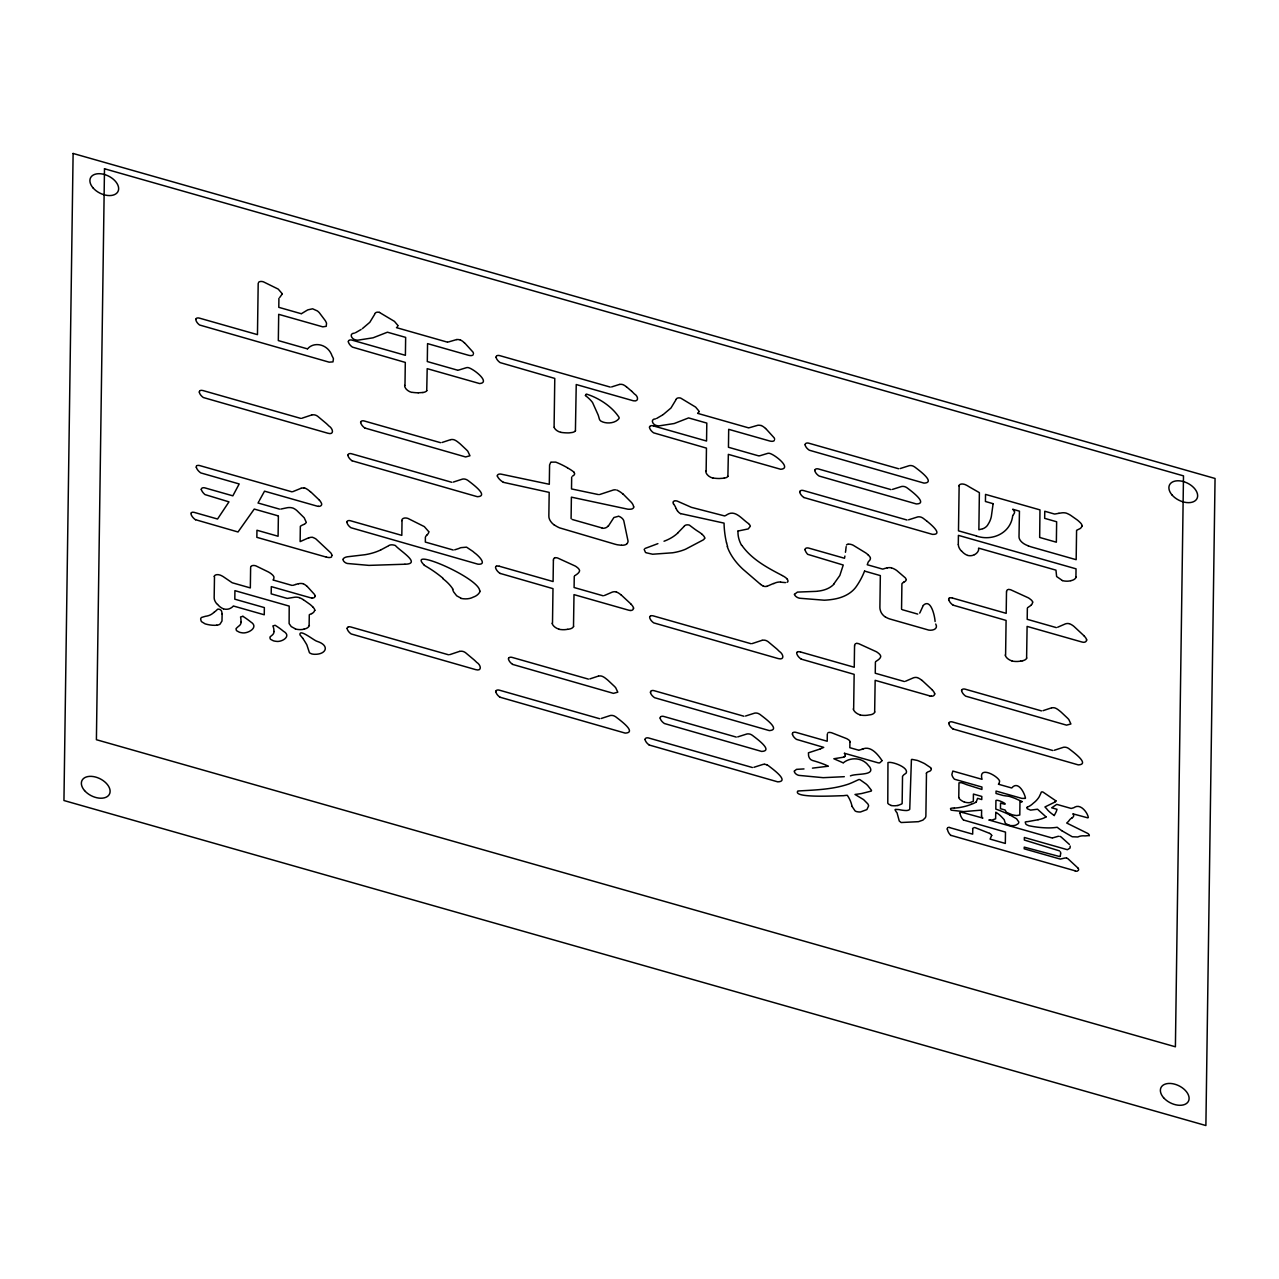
<?xml version="1.0" encoding="UTF-8"?>
<svg xmlns="http://www.w3.org/2000/svg" width="1279" height="1279" viewBox="0 0 1279 1279"><rect width="100%" height="100%" fill="white"/><g stroke="black" fill="none" stroke-linecap="round" stroke-linejoin="round"><path stroke-width="1.5" d="M881.982 760.845L879.712 762.876A6.075 3.773 26.4 0 1 878.161 762.828L844.492 753.283M201.379 489.537L201.458 489.985A11.495 7.162 26.4 0 0 205.008 494.589L228.973 501.864L217.542 519.018L194.776 512.543A4.125 2.574 26.4 0 0 192.442 512.303M278.918 298.295L278.79 307.328L301.252 313.723M278.374 516.077L278.087 536.253L256.951 530.241L256.855 537.34L326.273 557.1M315.018 595.902L314.97 595.566A6.971 4.349 26.4 0 0 314.522 594.463L307.136 586.358M331.837 555.23L331.837 555.326A5.228 3.245 26.4 0 1 331.693 556.141M346.929 522.456L346.961 522.599A9.177 5.708 26.4 0 0 350.942 527.731L478.026 564.199C487.875 564.95 478.266 555.358 474.493 552.8A68.602 42.703 26.4 0 0 472.878 551.393L466.531 547.156L460.872 547.668A49.673 30.92 26.4 0 0 458.585 548.595L454.7 549.826M360.742 422.534L360.774 422.821A9.177 5.708 26.4 0 0 364.755 427.953M402.022 520.697L401.814 535.373L350.718 520.825A3.981 2.478 26.4 0 0 347.233 521.208M404.979 385.523L405.299 362.421L352.444 347.121A9.177 5.708 26.4 0 1 348.368 341.941M425.395 537.004L425.331 542.072L453.23 550.018M473.47 353.628L473.47 353.5A8.298 5.164 26.4 0 0 472.99 352.109L464.469 342.724M479.705 590.946C479.625 578.012 404.803 545.749 424.404 565.286M497.451 476.028L497.627 476.731A11.911 7.418 26.4 0 0 503.366 482.311M495.868 691.731L495.9 692.019A9.177 5.708 26.4 0 0 499.881 697.151M552.496 623.369L552.992 588.644L500.169 573.424M553.391 560.058L553.088 581.545L499.338 566.245M571.089 518.603L571.393 497.147L627.797 509.186A15.396 9.577 26.4 0 0 629.971 509.234L630.371 509.202A5.979 3.725 26.4 0 0 633.84 506.964M571.681 477.035L571.505 488.93L598.412 494.573M574.255 576.301L574.095 587.525L603.224 595.822M633.457 608.18L633.457 608.085A5.052 3.15 26.4 0 1 630.131 610.515M704.569 538.091L704.489 538.475A7.994 4.988 26.4 0 1 702.89 540.09L685.592 549.203A75.541 47.019 26.4 0 1 672.594 552.784L652.61 554.223L645.895 552.704M706.136 471.232L706.456 448.13L653.601 432.83A9.177 5.708 26.4 0 1 649.524 427.65M774.626 439.337L774.626 439.209A8.298 5.164 26.4 0 0 774.147 437.818L765.625 428.433M794.755 594.111L797.425 592.097L816.498 591.346M827.321 733.986L827.209 741.244L796.241 732.435A3.981 2.478 26.4 0 0 792.756 732.819M849.927 741.82L849.832 747.687L858.561 750.165M853.653 709.078L854.148 674.353L801.309 659.133M854.548 645.767L854.244 667.254L800.494 651.954M875.412 662.01L875.252 673.234L904.381 681.531M901.551 609.14L901.919 583.8A8.202 5.1 26.4 0 1 903.741 582.345M926.476 773.267L925.884 815.826A11.831 7.37 26.4 0 1 925.372 817.681L922.942 820.095L918.498 821.678L901.151 822.525L899.265 821.022L896.979 812.629A15.652 9.752 26.4 0 1 896.291 811.957L895.044 809.799A2.542 1.583 26.4 0 1 895.604 809.367L898.945 809.575A27.498 17.123 26.4 0 0 905.74 810.518A8.345 5.196 26.4 0 0 907.003 810.486L907.403 810.422A6.827 4.253 26.4 0 0 909.737 809.303L911.415 759.694A2.238 1.391 26.4 0 1 911.911 759.358L917.395 760.445A58.115 36.18 26.4 0 1 924.541 763.595L930.856 767.8A3.693 2.302 26.4 0 1 931.272 768.695M934.613 693.889L934.613 693.794A5.052 3.15 26.4 0 1 931.288 696.224M947.211 829.16L947.211 829A3.054 1.903 26.4 0 1 947.371 828.168M958.291 544.438L958.419 535.357L1076.039 568.835L1075.927 576.893M958.77 797.441L958.978 782.86L961.153 782.668A32.63 20.32 26.4 0 1 966.556 784.619L981.904 789.463L981.936 787.033L954.454 779.215A11.047 6.875 26.4 0 1 951.864 774.434L952.839 771.061L982.048 779.327C978.051 765.418 997.316 775.474 999.602 780.973A16.035 9.976 26.4 0 1 998.483 784.219M961.68 690.74L961.712 691.028A9.177 5.708 26.4 0 0 965.693 696.16L1066.542 725.145L1070.907 723.978L1068.828 719.533A37.251 23.198 26.4 0 0 1067.437 718.047L1061.266 712.243A45.213 28.154 26.4 0 0 1060.211 711.348L1058.58 710.053A13.797 8.585 26.4 0 0 1057.078 708.998L1056.966 708.95A6.155 3.837 26.4 0 0 1054.823 707.926A4.956 3.086 26.4 0 0 1053.241 707.719L1052.857 707.719A9.081 5.66 26.4 0 0 1051.93 707.799L1051.866 707.815M972.759 828.904L972.679 834.148L949.769 827.625M981.537 815.778L981.617 810.071A33.846 21.072 26.4 0 1 981.057 810.167L963.631 811.605L951.336 810.183A1.727 1.071 26.4 0 1 950.777 809.623L950.537 808.488L952.088 808.088A19.409 12.087 26.4 0 1 953.59 808.04L954.358 808.024M1005.598 655.152L1006.093 620.427L953.271 605.207M1006.493 591.841L1006.189 613.328L952.439 598.028M1027.357 608.085L1027.197 619.308L1056.326 627.605M1070.171 846.011L1070.155 846.762A14.772 9.193 26.4 0 1 1070.011 848.089L1067.373 849.704L1024.367 837.473L1024.335 840.031L1059.524 850.887M1086.558 639.964L1086.558 639.868A5.052 3.15 26.4 0 1 1083.233 642.298L1082.642 642.138A8.09 5.036 26.4 0 1 1081.299 641.834L1027.101 626.406L1026.605 658.014M397.833 325.617L397.817 325.857A6.923 4.317 26.4 0 1 396.506 327.648L447.186 342.085M282.227 293.994L279.797 297.368M1060.611 853.621L1060.531 854.468A24.573 15.3 26.4 0 1 1060.403 855.379L1059.939 856.434M846.17 546.613L845.691 550.53M993.08 503.99L991.337 516.508A56.868 35.396 26.4 0 1 988.219 524.102A21.391 13.318 26.4 0 1 982.544 528.882M845.627 551.025L845.451 552.288M923.198 605.447C930.968 597.741 934.853 616.526 935.093 621.514M794.467 771.029L796.513 769.35L803.995 768.935M844.907 556.045L844.508 558.268L808.6 548.052A4.141 2.574 26.4 0 0 804.955 549.666M1089.244 835.571L1085.104 835.906A15.268 9.497 26.4 0 0 1078.805 836.578A28.01 17.442 26.4 0 1 1077.765 836.978L1072.25 836.754L1061.714 830.647M314.65 610.371L314.666 610.291A11.063 6.891 26.4 0 1 311.66 613.6M1081.954 525.989L1081.97 525.909A10.344 6.443 26.4 0 1 1078.98 529.138L1077.206 529.986A13.797 8.585 26.4 0 0 1076.582 530.385L1076.167 559.69L1032.329 547.22A30.712 19.121 26.4 0 1 1028.316 545.877M195.831 319.35L195.847 319.814A9.289 5.787 26.4 0 0 199.588 325.01L329.135 362.165L332.988 361.877L333.435 358.775A17.282 10.76 26.4 0 0 332.524 356.777A27.275 16.979 26.4 0 0 332.14 356.09C328.063 343.859 313.915 341.365 307.631 348.783M214.488 576.653L214.169 597.709A12.822 7.978 26.4 0 0 217.398 604.471M306.273 522.344L304.194 517.771L296.824 510.529A9.88 6.155 26.4 0 0 292.875 508.035L292.459 507.971A7.098 4.413 26.4 0 0 290.525 507.603L289.821 507.555A14.884 9.273 26.4 0 0 287.583 507.667L280.836 509.074M959.138 485.908L958.483 530.833L975.989 535.805M309.118 625.431L309.294 614.767A16.883 10.504 26.4 0 1 311.644 613.68L311.692 613.632M374.875 313.723L374.971 313.515A5.212 3.245 26.4 0 1 379.495 312.364M676.031 399.432L676.127 399.224A5.212 3.245 26.4 0 1 680.652 398.073L695.616 407.09L698.973 411.103M573.504 626.23L573.999 594.623L628.197 610.051A8.09 5.036 26.4 0 0 629.428 610.339L630.099 610.419M874.66 711.939L875.156 680.332L929.353 695.76M923.038 605.958L919.937 612.673A13.813 8.601 26.4 0 1 919.617 613.073M976.277 801.821L977.572 798.368L981.76 799.551L981.808 796.449L973.431 794.067L973.335 801.278L969.914 802.62A11.703 7.29 26.4 0 1 964.462 802.077M374.635 314.378L369.807 322.308L362.373 328.639M675.776 400.087L670.963 408.017L663.193 414.588M644.152 549.362L645.463 552.384M1012.92 515.277L1013 515.149A9.656 6.011 26.4 0 0 1012.68 515.853C1010.618 533.119 992.408 541.273 977.108 536.221A8.569 5.34 26.4 0 1 976.516 536.013L976.309 535.933M259.573 500.169L264.529 491.168L316.377 505.924A8.09 5.036 26.4 0 0 317.608 506.212L318.279 506.292M259.045 501.08L258.502 502.007M426.738 390.559L427.186 368.656L479.577 383.556C491.903 382.581 471.024 366.785 467.299 367.569A9.065 5.644 26.4 0 0 466.579 367.649L458.937 369.983A12.534 7.802 26.4 0 1 458.346 370.095M684.377 526.069L684.505 525.909A5.867 3.661 26.4 0 1 689.333 525.093L694.225 528.771A40.033 24.925 26.4 0 0 697.647 531.137L699.021 532.016A22.622 14.085 26.4 0 1 701.404 533.711L701.835 534.062M727.895 476.268L728.343 454.365L780.718 469.281C793.204 468.354 772.116 452.446 768.487 453.278A9.065 5.644 26.4 0 0 767.736 453.358L760.094 455.692A12.534 7.802 26.4 0 1 759.502 455.804M1054.248 815.554L1056.118 811.925A51.368 31.975 26.4 0 0 1056.998 809.303L1051.69 807.8L1056.758 804.363L1071.178 808.456L1073.705 807.752A32.231 20.064 26.4 0 0 1074.888 807.081C1080.883 803.756 1087.582 812.725 1088.333 817.505A1.871 1.167 26.4 0 1 1087.63 817.809L1072.825 813.812A3.965 2.462 26.4 0 1 1073.705 815.874A7.546 4.7 26.4 0 1 1072.01 817.857M575.422 430.687L576.237 384.531L633.313 400.775C639.212 402.038 638.317 396.058 634.352 393.9A63.71 39.649 26.4 0 0 632.689 392.221L631.65 391.23M684.233 526.277L677.934 532.751M305.809 523.223L304.258 524.31M425.827 536.237L426.754 535.373M1027.884 607.493L1030.107 605.974A22.782 14.181 26.4 0 0 1031.45 604.775L1031.498 604.727M1027.181 807.273L1026.989 808.28A1.647 1.023 26.4 0 0 1027.309 808.76L1030.554 810.119L1037.525 809.223L1046.046 816.881M833.668 584.167L839.823 575.502L843.245 565.03L807.688 554.335A12.278 7.642 26.4 0 1 805.067 549.874M618.828 516.284A6.235 3.885 26.4 0 1 623.784 520.745L628.053 541.145A10.328 6.427 26.4 0 1 626.966 543.671L626.95 543.671M608.308 526.149L613.904 517.515L618.317 516.316M574.767 575.742L577.117 574.111A22.782 14.181 26.4 0 0 578.348 572.992L578.396 572.928A9.832 6.123 26.4 0 0 579.579 570.53L579.483 570.226A5.468 3.405 26.4 0 0 577.421 567.604L576.174 566.629A17.394 10.84 26.4 0 0 575.214 566.037L557.612 557.996A4.684 2.91 26.4 0 0 555.965 557.74M875.907 661.451L878.273 659.82A22.782 14.181 26.4 0 0 879.504 658.701L879.552 658.637A9.832 6.123 26.4 0 0 880.735 656.239L880.623 655.935A5.468 3.405 26.4 0 0 878.577 653.313L877.378 652.386A17.394 10.84 26.4 0 0 876.371 651.746L858.769 643.705A4.684 2.91 26.4 0 0 857.122 643.449M550.705 462.39L549.586 464.98L549.299 484.277L501.336 474.189A4.732 2.942 26.4 0 0 497.195 475.932M388.768 545.605L388.88 545.525A7.386 4.604 26.4 0 1 394.364 545.206L395.371 545.509C399.911 550.865 421.958 563.911 404.995 564.231M213.993 612.433L212.842 613.296A22.542 14.037 26.4 0 1 205.311 616.334L201.538 617.453A6.123 3.805 26.4 0 0 200.659 619.052L201.123 620.986A4.109 2.558 26.4 0 0 201.826 621.866L205.152 623.88A26.14 16.275 26.4 0 0 216.822 625.223M644.984 548.483L657.902 543.639M388.416 545.861L380.982 549.826M662.65 414.94L656.655 418.441M361.142 329.47L355.498 332.732M551.089 462.135L555.757 462.119A53.19 33.11 26.4 0 1 566.085 467.011L567.444 467.73M974.486 554.686L974.742 554.542A18.865 11.751 26.4 0 0 978.595 550.05L978.595 548.115L1055.958 570.146L1056.63 576.541L1062.385 580.506M380.678 549.97L380.375 550.114A83.902 52.231 26.4 0 1 364.963 554.718L347.584 556.765A19.265 11.991 26.4 0 0 347.041 556.861L346.625 556.957A14.373 8.937 26.4 0 0 345.762 557.196L345.202 557.404A7.786 4.844 26.4 0 0 343.204 559.019M1059.699 856.578L1024.239 847.13L1024.207 848.824L1059.044 858.737A29.913 18.625 26.4 0 0 1060.355 859.072L1064.256 858.177A8.857 5.516 26.4 0 1 1065.279 858.001A3.677 2.286 26.4 0 1 1066.414 858.033M773.587 583.448L766.968 586.31M301.588 313.595L306.576 310.573A34.277 21.343 26.4 0 1 307.903 309.838L312.604 308.799L317.368 310.941A13.366 8.329 26.4 0 1 319.286 312.668L325.234 320.581A19.169 11.927 26.4 0 1 326.545 323.251L326.225 326.321L322.804 326.848L278.694 314.33L278.326 340.582L307.424 348.863M820.047 749.014L808.44 752.803L808.568 755.521A13.877 8.649 26.4 0 0 808.68 756.081L808.744 756.321A10.776 6.715 26.4 0 0 808.952 756.96L809.175 757.472A6.251 3.901 26.4 0 0 810.838 759.646L812.389 760.445A76.708 47.755 26.4 0 1 825.594 764.922L825.674 765.002A19.425 12.087 26.4 0 1 828.328 766.217L812.453 768.135M303.938 524.454L303.043 524.774A24.733 15.396 26.4 0 0 300.341 526.293L300.133 541.609A35.556 22.143 26.4 0 0 301.572 540.969L308.799 537.74M820.255 748.918L823.724 747.384L796.449 739.358A9.177 5.708 26.4 0 1 792.388 734.178M295.769 584.471L293.451 585.206A10.056 6.251 26.4 0 1 292.715 585.35M843.421 762.732C850.727 756.784 862.526 757.52 868.537 765.641A18.034 11.223 26.4 0 1 869.784 767.048C875.428 775.969 856.227 773.155 850.423 775.889M1057.637 627.238L1065.375 623.896A9.624 5.995 26.4 0 1 1067.821 623.497A4.461 2.782 26.4 0 1 1068.924 623.656M295.865 584.439L298.439 583.704M604.375 595.518L612.273 592.113A9.624 5.995 26.4 0 1 614.719 591.713A4.461 2.782 26.4 0 1 615.823 591.857M905.532 681.227L913.43 677.822A9.624 5.995 26.4 0 1 915.876 677.422A4.461 2.782 26.4 0 1 916.979 677.582M863.005 748.998L859.376 750.07M844.923 756.497A5.947 3.693 26.4 0 1 843.628 757.12L843.66 757.152M861.918 749.382C870.391 744.922 877.778 754.322 881.966 760.493M292.859 491.632L301.093 488.29M843.5 757.2L833.844 758.751L840.527 761.66A54.262 33.782 26.4 0 1 843.085 762.86M981.76 529.026L978.867 529.746L979.378 492.639L969.61 487.059A34.501 21.471 26.4 0 0 968.986 486.675L967.723 485.908A18.593 11.575 26.4 0 0 967.132 485.572L966.492 485.237A9.321 5.803 26.4 0 0 964.558 484.389L964.238 484.309A5.771 3.597 26.4 0 0 958.834 485.764M354.427 333.1C348.48 333.435 351.741 339.766 356.345 340.022A10.728 6.683 26.4 0 0 357.848 340.182L373.052 337.816L387.441 332.204L405.651 337.384L405.395 355.322L352.237 340.198A3.981 2.478 26.4 0 0 348.751 340.582M655.583 418.825C649.652 419.144 652.882 425.475 657.502 425.731A10.728 6.683 26.4 0 0 658.989 425.891L674.209 423.525L688.598 417.913L706.807 423.093L706.552 441.031L653.393 425.907M1022.72 660.779L1020.866 661.131M442.038 442.486L450.576 439.672M601.226 718.478L610.355 715.505A9.273 5.771 26.4 0 1 611.25 715.425L611.666 715.425A4.812 2.99 26.4 0 1 614.416 716.064L614.48 716.128A8.345 5.196 26.4 0 1 615.838 716.911C620.491 720.525 637.214 732.611 625.191 733.107L499.849 697.167M1043.024 710.676L1051.514 707.863M453.326 482.071L462.518 479.097A9.273 5.771 26.4 0 1 463.414 479.001L463.829 479.001A4.812 2.99 26.4 0 1 466.579 479.657A8.345 5.196 26.4 0 1 467.986 480.488C472.718 484.133 489.313 496.22 477.355 496.7L352.013 460.76M1054.264 750.277L1063.457 747.288A9.273 5.771 26.4 0 1 1064.352 747.208L1064.767 747.208A4.812 2.99 26.4 0 1 1067.517 747.847A8.345 5.196 26.4 0 1 1068.924 748.695C1073.609 752.324 1090.3 764.394 1078.293 764.89L952.951 728.95M1058.9 513.311L1055.063 513.982A6.171 3.837 26.4 0 1 1054.392 513.998L1044.767 511.248L1044.671 518.347L1056.646 521.768L1056.358 542.2L1040.546 537.708A5.036 3.134 26.4 0 1 1039.667 537.404L1039.971 509.889L985.533 494.397L985.438 501.496L993.112 503.686M1038.084 819.743L1027.724 821.63A17.235 10.728 26.4 0 0 1026.398 821.694L1025.23 822.061L1025.71 823.836A2.814 1.743 26.4 0 0 1026.621 824.731L1028.86 825.722A80.561 50.153 26.4 0 0 1048.38 827.913A57.651 35.892 26.4 0 0 1057.189 827.273A44.11 27.467 26.4 0 0 1061.714 830.647M892.47 489.393L901.647 486.484A9.273 5.771 26.4 0 1 902.526 486.404L902.958 486.404A4.828 3.006 26.4 0 1 905.692 487.043A8.266 5.148 26.4 0 1 907.099 487.875C911.911 491.44 928.362 503.814 916.324 503.942L819.136 476.044A9.145 5.692 26.4 0 1 814.819 470.784M589.811 678.925L598.428 676.079M745.513 716.032L754.626 713.138A9.273 5.771 26.4 0 1 755.521 713.042L755.937 713.042A4.828 3.006 26.4 0 1 758.687 713.682L758.735 713.746A8.266 5.148 26.4 0 1 760.094 714.513C764.57 718.047 781.309 729.861 769.318 730.597L654.624 697.71A8.761 5.452 26.4 0 1 650.403 692.387M900.144 468.562L909.321 465.652A9.273 5.771 26.4 0 1 910.216 465.556L910.632 465.556A4.828 3.006 26.4 0 1 913.366 466.195L913.43 466.259A8.266 5.148 26.4 0 1 914.773 467.027C919.393 470.56 936.004 482.663 924.014 483.11L809.319 450.224A8.761 5.452 26.4 0 1 805.099 444.9M908.57 519.818L917.746 516.908A9.273 5.771 26.4 0 1 918.642 516.828L919.057 516.828A4.828 3.006 26.4 0 1 921.791 517.467L921.855 517.515A8.266 5.148 26.4 0 1 923.198 518.299L927.051 521.256M753.891 767.304L763.051 764.394A9.273 5.771 26.4 0 1 763.947 764.314L764.362 764.314M737.711 736.896L746.952 733.97A9.273 5.771 26.4 0 1 747.847 733.89L748.263 733.89A4.828 3.006 26.4 0 1 750.997 734.53A8.266 5.148 26.4 0 1 752.404 735.361C756.96 738.894 773.747 750.949 761.644 751.428L664.441 723.53A9.145 5.692 26.4 0 1 660.14 718.27M1058.948 513.295L1062.05 512.831A15.252 9.497 26.4 0 1 1063.616 512.767L1064.895 512.863A7.706 4.796 26.4 0 1 1066.446 513.199L1066.606 513.263A16.115 10.04 26.4 0 1 1070.571 515.261L1077.158 519.898A29.593 18.418 26.4 0 1 1078.757 521.224L1080.004 522.408A7.098 4.429 26.4 0 1 1082.194 525.941M459.497 651.395L449.68 654.672M611.602 386.929L619.404 384.451M1052.665 837.889L1058.021 836.354A8.154 5.068 26.4 0 1 1058.628 836.274M762.028 640.331L752.1 643.609M311.66 414.988L301.78 418.265M887.242 567.828L884.54 568.531A9.049 5.628 26.4 0 1 882.51 569.075L867.258 564.742L868.057 562.44A8.377 5.212 26.4 0 1 869.16 560.937L869.208 560.841A10.056 6.267 26.4 0 0 870.455 558.252M418.217 392.797L422.997 392.493M724.154 478.202L719.358 478.506A33.238 20.688 26.4 0 1 713.314 478.042L712.883 477.914M422.805 392.525L422.901 392.509A10.072 6.267 26.4 0 0 426.882 390.639M311.9 414.94L312.108 414.908A9.64 5.995 26.4 0 1 313.051 414.812L313.451 414.812A4.908 3.054 26.4 0 1 316.329 415.467A8.521 5.308 26.4 0 1 317.704 416.299L326.401 423.573A73.367 45.676 26.4 0 1 328.895 425.987C333.195 428.593 334.443 435.292 327.792 433.213L203.345 397.529A9.209 5.74 26.4 0 1 199.3 392.253M459.737 651.363L459.944 651.331A9.64 5.995 26.4 0 1 460.888 651.235L461.287 651.219A4.908 3.054 26.4 0 1 464.165 651.89A8.521 5.308 26.4 0 1 465.54 652.706L474.237 659.98A73.367 45.676 26.4 0 1 476.731 662.394C480.904 664.76 482.391 671.619 475.628 669.62L351.181 633.952A9.209 5.74 26.4 0 1 347.137 628.66M762.268 640.283L762.46 640.251A9.64 5.995 26.4 0 1 763.403 640.155L763.803 640.155A4.908 3.054 26.4 0 1 766.681 640.811L766.745 640.875A8.521 5.308 26.4 0 1 768.055 641.642L776.769 648.917A73.367 45.676 26.4 0 1 779.247 651.331C783.451 653.921 784.97 660.444 778.16 658.557L653.713 622.873A9.209 5.74 26.4 0 1 649.668 617.597L649.732 617.341A3.725 2.318 26.4 0 1 649.78 616.782M897.842 805.53L901.807 803.915A5.1 3.166 26.4 0 0 902.143 803.34L902.526 776.305L903.805 774.802A35.444 22.063 26.4 0 1 905.084 773.907A21.967 13.669 26.4 0 0 906.267 772.948C908.825 767.128 891.175 761.085 887.962 762.604L887.786 803.164A3.293 2.046 26.4 0 0 888.761 804.235L891.047 805.418M619.612 384.419L619.723 384.403A8.617 5.356 26.4 0 1 620.619 384.324L621.002 384.324A4.668 2.91 26.4 0 1 623.608 384.931L623.672 384.995A10.552 6.571 26.4 0 1 626.39 386.77M450.8 439.624L450.991 439.592A9.081 5.66 26.4 0 1 451.887 439.512L452.302 439.512A4.956 3.086 26.4 0 1 453.885 439.736A6.155 3.837 26.4 0 1 455.963 440.711L456.139 440.807A13.797 8.585 26.4 0 1 457.642 441.847L459.273 443.142A45.213 28.154 26.4 0 1 460.328 444.037L466.499 449.84A37.251 23.198 26.4 0 1 467.81 451.231L469.969 455.772L465.604 456.955L364.739 427.969M749.03 427.746L749.222 427.714A12.166 7.562 26.4 0 0 750.038 427.538L757.887 425.252A8.026 4.988 26.4 0 1 761.021 425.539M598.652 676.047L598.828 676.015A9.081 5.66 26.4 0 1 599.723 675.936L600.139 675.936A4.956 3.086 26.4 0 1 601.722 676.159A6.155 3.837 26.4 0 1 603.816 677.135L603.976 677.215A13.797 8.585 26.4 0 1 605.479 678.27L607.125 679.565A45.213 28.154 26.4 0 1 608.164 680.46L614.336 686.263A37.251 23.198 26.4 0 1 615.647 687.654L617.805 692.179L613.44 693.362L512.575 664.393M447.874 342.037L448.066 342.005A12.166 7.562 26.4 0 0 448.897 341.829L456.731 339.543M567.764 629.348L569.619 628.996A10.664 6.635 26.4 0 0 573.695 626.326M216.806 625.175L218.054 624.983A9.561 5.947 26.4 0 0 220.052 624.088L221.986 621.002L222.13 614.032M844.316 776.689L823.164 777.68L798.736 775.362A4.54 2.83 26.4 0 1 794.275 771.125M599.515 494.573L613.424 489.985A10.76 6.699 26.4 0 1 614.192 489.873L614.559 489.841A5.66 3.517 26.4 0 1 615.551 489.857M785.514 582.6L780.877 582.217M404.851 564.231L368.896 565.382L347.296 563.479A4.397 2.734 26.4 0 1 342.996 559.403M621.61 545.286L617.565 544.806A29.065 18.098 26.4 0 1 614.943 544.183L559.499 527.827A24.765 15.412 26.4 0 1 558.859 527.524A18.609 11.591 26.4 0 1 554.447 524.998L554.303 524.87M311.868 597.996L311.245 597.917A7.578 4.716 26.4 0 1 310.062 597.645L271.308 586.629L271.196 593.856L287.088 598.38A6.171 3.837 26.4 0 0 287.663 598.364L294.762 597.213A15.252 9.497 26.4 0 1 296.312 597.149L297.591 597.261A7.706 4.796 26.4 0 1 299.142 597.581L299.318 597.645M931.224 696.128L930.744 696.064A8.09 5.036 26.4 0 1 929.353 695.76M460.856 598.108L456.683 595.806L453.725 592.017A25.212 15.7 26.4 0 1 452.558 589.171M242.914 616.318L240.548 616.958A37.842 23.566 26.4 0 1 240.996 622.01M379.495 312.46L394.46 321.381L397.833 325.394M898.625 468.753L809.047 443.269A3.981 2.478 26.4 0 0 805.562 443.637M610.259 387.089L499.945 355.69A3.981 2.478 26.4 0 0 496.46 356.074M697.694 413.373L748.343 427.794M890.951 489.601L818.72 469.041A3.981 2.478 26.4 0 0 815.235 469.425M457.546 370.175L427.298 361.557L427.554 343.619L468.066 355.146A9.577 5.963 26.4 0 0 469.505 355.482L470.096 355.562A4.684 2.926 26.4 0 0 473.166 354.779M758.687 455.884L728.454 447.266L728.694 429.328L769.223 440.855A9.577 5.963 26.4 0 0 770.645 441.191L771.237 441.271A4.684 2.926 26.4 0 0 774.323 440.488M907.051 520.025L803.66 490.592A3.981 2.478 26.4 0 0 800.174 490.976M560.794 432.318L560.586 432.254A6.891 4.301 26.4 0 1 554.063 427.298M440.568 442.694L364.531 421.063A3.981 2.478 26.4 0 0 361.046 421.43M864.668 571.121L880.336 575.598L879.904 606.79A25.916 16.131 26.4 0 0 880.096 609.38L880.687 611.378A11.111 6.923 26.4 0 0 885.388 617.07M300.677 418.377L203.137 390.607A5.244 3.261 26.4 0 0 202.37 390.431M902.223 609.683L917.73 614.096M451.807 482.295L351.805 453.837A3.981 2.478 26.4 0 0 348.32 454.221M602.153 528.003L573.36 519.802A8.761 5.452 26.4 0 1 572.145 519.402M291.964 491.839L200.02 465.668A4.125 2.574 26.4 0 0 197.669 465.444M1041.506 710.9L965.469 689.253A3.981 2.478 26.4 0 0 961.984 689.637M257.942 502.967L279.525 509.122M751.045 643.721L653.505 615.95A5.244 3.261 26.4 0 0 652.722 615.775M277.847 515.773L254.249 509.058L238.022 531.984L195.607 519.722M1052.745 750.501L952.743 722.043A3.981 2.478 26.4 0 0 949.258 722.411M998.531 784.251L1011.721 787.992C1017.956 780.366 1024.351 792.452 1025.486 798.128A1.647 1.023 26.4 0 1 1025.214 798.4L1021.793 798.384L996.053 791.061L996.021 793.476L1002.64 795.362A17.682 11.015 26.4 0 0 1005.038 795.778L1005.886 795.922A23.022 14.325 26.4 0 1 1009.547 796.433L1009.707 796.513A61.312 38.162 26.4 0 1 1014.982 798.352L1022.321 801.677A6.219 3.869 26.4 0 1 1021.297 801.661M292.012 585.398L273.019 579.979L273.562 579.131A8.777 5.468 26.4 0 0 273.898 578.124M743.946 716.24L654.368 690.756A3.981 2.478 26.4 0 0 650.883 691.124M588.404 679.117L512.367 657.47A3.981 2.478 26.4 0 0 508.882 657.854M448.513 654.784L350.974 627.03A5.244 3.261 26.4 0 0 350.206 626.838M736.272 737.088L664.041 716.528A3.981 2.478 26.4 0 0 660.556 716.911M962.384 812.437L982.864 818.08A3.549 2.206 26.4 0 1 981.521 815.778M1052.057 837.969L988.859 819.983A14.245 8.873 26.4 0 0 992.232 820.015L995.622 818.784L995.765 812.181A19.872 12.374 26.4 0 1 1001.361 816.657L1004.159 819.647L1005.198 822.893A3.006 1.871 26.4 0 0 1005.854 823.66L1009.163 825.259M599.643 718.718L499.641 690.244A3.981 2.478 26.4 0 0 496.156 690.628M752.372 767.512L648.965 738.079A3.981 2.478 26.4 0 0 645.479 738.463M1075.255 870.855L951.16 835.411M1012.089 660.955L1011.881 660.891A7.546 4.7 26.4 0 1 1005.15 655.088M860.143 714.881L859.936 714.801A7.546 4.7 26.4 0 1 853.205 709.014M558.987 629.172L558.779 629.092A7.546 4.7 26.4 0 1 552.048 623.305M295.417 628.884L291.244 626.582L289.118 623.576L289.198 606.102L234.92 590.658L234.808 599.18L264.353 607.589L264.257 614.783L233.354 605.99A18.545 11.543 26.4 0 1 230.907 607.989L230.508 608.212A10.296 6.411 26.4 0 1 223.713 608.98M1028.316 545.877L1026.27 544.998A13.589 8.457 26.4 0 1 1023.312 543.335L1023.088 543.159A9.113 5.676 26.4 0 1 1019.011 536.844L1019.443 511.168L1012.648 509.234A7.578 4.716 26.4 0 1 1014.535 511.664M680.764 513.63L724.058 523.127A181.714 113.128 26.4 0 0 726.52 542.888M782.268 575.502C767.368 567.78 751.716 559.387 741.836 545.334M767.096 764.97L767.176 765.002A8.266 5.148 26.4 0 1 768.519 765.785C773.108 769.334 789.846 781.453 777.744 781.853L649.172 745.002M1009.755 814.867L1016.565 818.784L1018.803 821.965A6.747 4.189 26.4 0 1 1018.036 823.804L1015.798 825.131A12.822 7.978 26.4 0 1 1009.163 825.307M763.243 586.038L763.915 586.294A4.716 2.942 26.4 0 0 765.801 586.469L766.041 586.469A9.017 5.612 26.4 0 0 766.904 586.326M989.434 833.3L975.653 827.849A2.926 1.823 26.4 0 0 973.879 827.609M503.35 482.327L549.187 492.383L548.851 515.885A13.238 8.234 26.4 0 0 554.143 524.982M303.283 599.627L309.854 604.28A29.593 18.418 26.4 0 1 311.452 605.622L312.7 606.79M989.594 833.396L989.994 833.652A3.437 2.142 26.4 0 1 991.785 835.491M885.532 617.006L886.235 617.421A12.326 7.674 26.4 0 0 889.64 618.924L927.147 629.636C930.888 631.25 938.898 629.668 935.748 624.024M727.271 546.581A57.571 35.844 26.4 0 0 743.051 569.315L760.637 584.439M803.867 497.515L932.439 534.366C943.55 534.878 930.952 524.454 927.291 521.464M922.079 680.396L932.407 690.005M620.923 594.687L631.25 604.296M626.422 386.754L631.602 391.182M310.445 491.6L319.478 500.217M623.081 494.03L631.57 502.567A18.258 11.367 26.4 0 1 631.842 502.935L632.37 503.702A9.976 6.219 26.4 0 1 633.617 506.868M963.774 820.079L1005.486 832.101L1005.326 843.437L990.09 839.104L991.625 835.491M868.249 554.958L867.594 554.367A21.567 13.429 26.4 0 0 865.659 552.848L853.157 545.222A13.589 8.457 26.4 0 0 851.942 544.71L851.606 544.598A10.104 6.283 26.4 0 0 850.215 544.262L849.64 544.183A5.484 3.421 26.4 0 0 848.297 544.167M748.471 523.543C741.66 518.938 735.217 509.362 726.952 514.718A14.501 9.033 26.4 0 1 724.601 515.933L691.411 507.347L677.278 501.112A4.365 2.718 26.4 0 0 675.344 500.824M573.983 472.303L574.671 473.678A7.05 4.381 26.4 0 1 572.512 476.044M748.663 523.735L748.775 523.846A9.145 5.692 26.4 0 1 749.478 524.63L749.638 524.854A4.668 2.91 26.4 0 1 750.357 526.213L748.215 528.93L738.734 530.881A58.035 36.132 26.4 0 0 737.759 531.121M786.777 578.652L786.073 577.964A12.694 7.898 26.4 0 0 782.46 575.646M1084.352 636.095L1074.024 626.47A10.935 6.811 26.4 0 0 1069.308 623.656M673.537 504.022L673.058 502.871A5.644 3.517 26.4 0 1 673.138 502.247M1069.388 844.428L1061.058 836.93A4.269 2.654 26.4 0 0 1059.907 836.37M302.659 638.189L301.093 636.207A25.548 15.908 26.4 0 1 299.941 634.816C299.094 628.101 314.17 640.715 317.144 641.355C329.982 645.431 326.433 654.448 314.858 654.304A12.502 7.786 26.4 0 1 311.772 653.921L310.078 653.169A2.11 1.311 26.4 0 1 309.374 652.498L306.896 644.984A44.094 27.451 26.4 0 0 305.873 643.193L305.505 642.602A73.702 45.884 26.4 0 0 302.675 638.189M680.7 513.726A5.947 3.709 26.4 0 1 677.566 510.897L677.486 510.913M677.39 510.753L677.31 510.657A16.451 10.248 26.4 0 1 676.383 509.01L676.223 508.69M1078.133 868.185L1067.837 858.641A4.732 2.942 26.4 0 0 1066.67 858.097M852.038 806.378L855.027 810.838A3.517 2.19 26.4 0 0 856.402 811.541A10.568 6.587 26.4 0 0 860.527 811.957L866.874 809.591L868.633 805.898A8.745 5.436 26.4 0 0 867.801 803.851L863.629 799.647L855.011 794.467L857.442 794.147A172.057 107.116 26.4 0 0 861.71 793.508L871.223 791.093A2.254 1.407 26.4 0 0 871.447 790.294L867.642 785.434A47.003 29.257 26.4 0 0 866.043 783.963L859.952 779.678A2.766 1.727 26.4 0 0 858.849 779.55L852.278 782.572A142.337 88.603 26.4 0 1 848.489 784.107C832.261 789.591 814.803 789.99 797.84 790.998C792.085 798.528 838.544 795.634 843.485 795.698A38.37 23.885 26.4 0 1 847.322 795.298A39.537 24.621 26.4 0 1 852.022 806.378M1014.455 511.664L1014.535 512.144A7.946 4.94 26.4 0 1 1013.496 514.398M948.746 599.771L948.666 599.307A3.533 2.206 26.4 0 1 948.762 598.764M196.326 467.411L196.247 466.963A3.533 2.206 26.4 0 1 196.342 466.403M1055.926 800.862L1042.913 792.021A1.934 1.199 26.4 0 0 1041.218 792.213L1040.978 792.916A47.083 29.321 26.4 0 1 1040.61 793.827L1039.156 796.881A55.956 34.837 26.4 0 1 1033.384 803.148L1032.137 804.267A81.073 50.473 26.4 0 1 1030.33 805.61L1028.38 806.697A6.891 4.285 26.4 0 0 1027.165 807.257M554.335 427.266L554.255 426.93A10.312 6.411 26.4 0 1 554.111 425.651L554.782 378.424L500.153 362.612A9.177 5.708 26.4 0 1 496.092 357.449M727.575 546.613L726.584 542.904M1032.585 602.009L1032.601 602.297A9.832 6.123 26.4 0 1 1031.434 604.679M792.5 734.194L792.468 733.922A3.981 2.478 26.4 0 1 792.468 733.219M650.595 692.419L650.579 692.323A3.981 2.478 26.4 0 1 650.595 691.523M428.721 531.632L424.324 526.612L407.889 518.395A6.107 3.805 26.4 0 0 401.734 520.617M282.227 293.706L278.214 289.102L263.442 281.844A5.436 3.373 26.4 0 0 258.55 282.355M1060.611 853.397L1060.611 852.374A2.766 1.727 26.4 0 0 1060.323 851.83M972.6 828.856A2.926 1.823 26.4 0 1 972.807 828.2M947.995 827.577A3.054 1.903 26.4 0 1 949.737 827.433M950.873 835.523A13.174 8.202 26.4 0 1 947.435 829.208M1077.797 870.887A3.821 2.382 26.4 0 1 1075.271 871.111M1078.453 870.216A3.821 2.382 26.4 0 0 1078.597 869.256L1078.549 869.192A4.461 2.782 26.4 0 0 1078.197 868.297M1009.723 814.915A70.921 44.157 26.4 0 0 995.813 809.111L995.925 800.478C998.068 798.911 1012.52 806.921 1000.546 803.084L1000.466 808.696L1005.086 810.023L1006.445 812.325L1011.961 814.691A20.448 12.726 26.4 0 0 1016.821 815.538L1019.795 815.011L1019.971 801.661A6.107 3.805 26.4 0 1 1021.313 801.693M958.674 797.425A5.244 3.261 26.4 0 0 960.833 800.094A10.696 6.651 26.4 0 0 964.446 802.109M976.357 801.885A31.575 19.665 26.4 0 1 971.305 804.267M971.321 804.299A70.121 43.646 26.4 0 1 961.456 807.177A55.349 34.453 26.4 0 1 954.39 808.088M959.586 813.156A2.606 1.615 26.4 0 1 959.921 812.597M960.625 812.277A2.606 1.615 26.4 0 1 962.384 812.485M963.535 820.175A14.245 8.873 26.4 0 1 960.145 813.54M1054.296 815.506A25.836 16.083 26.4 0 1 1047.597 809.991L1047.133 809.335A32.774 20.4 26.4 0 0 1044.927 806.969L1054.232 802.413A30.552 19.025 26.4 0 0 1055.031 801.901M1056.006 800.894A3.373 2.094 26.4 0 1 1054.983 801.853M1046.094 816.913A37.874 23.582 26.4 0 1 1038.068 819.711M1089.324 835.603A3.022 1.887 26.4 0 0 1087.805 833.46L1066.686 823.021A30.36 18.897 26.4 0 0 1069.516 819.999A15.492 9.64 26.4 0 1 1072.074 817.92M242.914 616.334A58.45 36.388 26.4 0 1 250.812 621.978C259.573 627.302 247.455 634.304 241.539 632.705A8.873 5.516 26.4 0 1 239.397 632.21L236.903 630.899A2.766 1.711 26.4 0 1 236.311 630.195L236.007 628.724A24.669 15.348 26.4 0 1 236.983 627.701L238.486 626.326A12.966 8.074 26.4 0 0 241.155 622.058M273.866 631.458A19.697 12.262 26.4 0 0 272.875 625.927L275.113 625.287A46.588 29.001 26.4 0 1 283.458 631.266C292.22 636.079 281.7 642.634 275.784 641.275A8.873 5.516 26.4 0 1 273.242 640.731L270.748 639.42A2.766 1.711 26.4 0 1 270.157 638.717L269.949 637.086A26.539 16.531 26.4 0 1 271.596 635.631L272.027 635.263A12.182 7.578 26.4 0 0 274.058 631.522M897.762 805.45A17.714 11.031 26.4 0 1 891.063 805.514M764.362 764.298A4.828 3.006 26.4 0 1 767.112 764.954M645.032 739.518A3.981 2.478 26.4 0 1 645.192 738.862M649.204 744.986A9.177 5.708 26.4 0 1 645.112 739.822M660.108 717.967A3.981 2.478 26.4 0 1 660.268 717.311M495.708 691.683A3.981 2.478 26.4 0 1 495.868 691.028M508.434 658.909A3.981 2.478 26.4 0 1 508.594 658.253M512.591 664.377A9.177 5.708 26.4 0 1 508.498 659.213M347.153 628.389A3.725 2.318 26.4 0 1 347.248 627.845M347.504 627.429A3.725 2.318 26.4 0 1 348.064 626.998M348.512 626.838A3.725 2.318 26.4 0 1 349.359 626.742M948.81 723.466A3.981 2.478 26.4 0 1 948.97 722.811M952.967 728.934A9.177 5.708 26.4 0 1 948.874 723.786M961.536 690.692A3.981 2.478 26.4 0 1 961.696 690.036M854.66 645.783A4.876 3.038 26.4 0 1 855.747 643.625M856.243 643.417A4.876 3.038 26.4 0 1 856.674 643.305M796.961 652.162A4.125 2.574 26.4 0 1 797.664 651.826M798.144 651.714A4.125 2.574 26.4 0 1 800.478 652.002M796.817 652.69A3.533 2.206 26.4 0 0 796.721 653.233L796.785 653.697A9.992 6.219 26.4 0 0 801.246 659.181M860.159 715.009A21.056 13.11 26.4 0 0 868.761 714.993L870.775 714.705A10.664 6.635 26.4 0 0 874.852 712.051M932.311 690.052A10.008 6.235 26.4 0 1 934.773 693.81M917.363 677.582A10.935 6.811 26.4 0 1 921.967 680.46M650.02 616.366A3.725 2.318 26.4 0 1 650.579 615.934M651.043 615.775A3.725 2.318 26.4 0 1 651.874 615.663M553.503 560.074A4.876 3.038 26.4 0 1 554.59 557.916M555.086 557.708A4.876 3.038 26.4 0 1 555.534 557.596M495.804 566.453A4.125 2.574 26.4 0 1 496.508 566.117M496.987 566.005A4.125 2.574 26.4 0 1 499.322 566.293M495.66 566.965A3.533 2.206 26.4 0 0 495.565 567.524L495.644 567.988A9.992 6.219 26.4 0 0 500.105 573.472M567.604 629.284A21.056 13.11 26.4 0 1 559.003 629.3M631.155 604.343A10.008 6.235 26.4 0 1 633.633 608.101M616.206 591.873A10.935 6.811 26.4 0 1 620.811 594.735M424.356 565.35A82.511 51.368 26.4 0 1 443.046 578.3M442.758 578.572A33.957 21.135 26.4 0 1 452.926 589.123M460.904 598.412A20.368 12.678 26.4 0 0 473.15 597.165A24.237 15.092 26.4 0 0 480.185 591.25M428.849 531.92A12.071 7.514 26.4 0 1 426.546 535.198M346.785 522.264A3.981 2.478 26.4 0 1 346.945 521.608M331.597 556.941A6.107 3.805 26.4 0 1 326.305 556.989M331.9 555.246A8.266 5.148 26.4 0 0 330.765 552.848L315.993 539.019A8.953 5.58 26.4 0 0 312.955 537.5M308.958 537.883A7.45 4.636 26.4 0 1 312.588 537.34M318.327 506.372A5.052 3.15 26.4 0 0 321.716 504.07A9.88 6.155 26.4 0 0 319.382 500.249M304.866 488.018A12.486 7.77 26.4 0 1 310.253 491.68M303.731 487.954A4.269 2.654 26.4 0 1 304.434 488.05M301.125 488.322A9.449 5.883 26.4 0 1 303.315 487.923M196.486 465.876A4.125 2.574 26.4 0 1 197.19 465.54M196.358 467.427A9.992 6.219 26.4 0 0 200.787 472.91L239.189 483.958L232.842 495.836L205.311 488.002A4.141 2.574 26.4 0 0 201.682 488.37M201.219 489.489A4.141 2.574 26.4 0 1 201.379 488.802M191.242 512.751A4.125 2.574 26.4 0 1 191.946 512.415M191.099 513.279A3.533 2.206 26.4 0 0 191.003 513.838L191.083 514.286A9.992 6.219 26.4 0 0 195.543 519.77M199.316 391.982A3.725 2.318 26.4 0 1 199.412 391.422M199.668 391.022A3.725 2.318 26.4 0 1 200.227 390.591M200.675 390.415A3.725 2.318 26.4 0 1 201.522 390.319M360.598 422.486A3.981 2.478 26.4 0 1 360.758 421.83M347.872 455.276A3.981 2.478 26.4 0 1 348.032 454.621M352.029 460.744A9.177 5.708 26.4 0 1 347.936 455.58M567.396 467.826A26.076 16.243 26.4 0 1 574.095 472.239M626.646 544.103A11.095 6.907 26.4 0 1 621.61 545.254M608.069 526.005A10.12 6.299 26.4 0 1 602.281 528.307M616.782 490.033A14.724 9.161 26.4 0 1 622.985 494.094M678.014 532.799A75.909 47.259 26.4 0 1 664.025 541.225M701.739 534.142A7.035 4.381 26.4 0 1 704.857 538.123M763.227 586.054A13.717 8.537 26.4 0 1 760.653 584.423M773.795 583.624A16.963 10.552 26.4 0 1 780.59 581.977M787.081 582.265A4.157 2.59 26.4 0 0 787.88 581.641L787.976 581.13A4.78 2.974 26.4 0 0 786.889 578.795M741.548 545.35A43.758 27.243 26.4 0 1 738.015 531.201M673.346 501.592A4.365 2.718 26.4 0 1 674.481 500.952M673.585 504.006A18.338 11.415 26.4 0 1 676.111 508.562M846.49 545.046A4.237 2.638 26.4 0 1 847.865 544.214M833.828 584.263A41.647 25.932 26.4 0 1 817.233 591.218M794.307 594.303A5.148 3.197 26.4 0 0 799.743 598.252L824.252 600.203A83.439 51.943 26.4 0 0 834.516 599.052A61.648 38.386 26.4 0 0 856.179 586.709A189.9 118.212 26.4 0 0 864.556 571.073M906.315 579.643A7.914 4.924 26.4 0 1 903.55 582.137M905.996 579.003A6.667 4.141 26.4 0 0 905.308 577.852L896.771 570.53A12.166 7.562 26.4 0 0 891.447 567.844M887.29 567.876A9.752 6.075 26.4 0 1 891.335 567.796M868.201 554.99A7.658 4.764 26.4 0 1 870.423 557.836M1032.697 602.025A5.468 3.405 26.4 0 0 1030.522 599.387L1029.275 598.428A17.394 10.84 26.4 0 0 1028.316 597.821L1010.714 589.779A4.684 2.91 26.4 0 0 1009.067 589.523M1006.605 591.873A4.876 3.038 26.4 0 1 1007.692 589.699M1008.188 589.491A4.876 3.038 26.4 0 1 1008.635 589.379M948.906 598.236A4.125 2.574 26.4 0 1 949.61 597.901M950.089 597.789A4.125 2.574 26.4 0 1 952.423 598.076M953.207 605.255A9.992 6.219 26.4 0 1 948.778 599.771M1020.706 661.067A21.056 13.11 26.4 0 1 1012.105 661.083M1026.797 658.125A10.664 6.635 26.4 0 1 1022.64 660.683M1084.256 636.127A10.008 6.235 26.4 0 1 1086.734 639.884M1076.199 577.133A13.03 8.106 26.4 0 1 1070.859 580.65M1070.795 580.714A16.547 10.312 26.4 0 1 1062.385 580.65M974.374 554.606A10.056 6.267 26.4 0 1 967.675 555.454M967.452 555.342A9.608 5.979 26.4 0 1 961.648 551.009M961.392 551.057A12.934 8.058 26.4 0 1 958.339 544.486M799.727 492.031A3.981 2.478 26.4 0 1 799.887 491.376M803.883 497.499A9.177 5.708 26.4 0 1 799.791 492.335M814.787 470.48A3.981 2.478 26.4 0 1 814.947 469.825M805.115 444.692A3.981 2.478 26.4 0 1 805.274 444.037M649.46 427.346A3.981 2.478 26.4 0 1 649.62 426.69M649.908 426.291A3.981 2.478 26.4 0 1 653.393 425.875M712.899 478.106A7.258 4.524 26.4 0 1 705.8 471.12M728.039 476.348A10.072 6.267 26.4 0 1 724.09 478.122M761.261 425.507A9.688 6.027 26.4 0 1 765.481 428.497M699.005 411.662A6.923 4.317 26.4 0 1 697.663 413.357M496.012 357.129A3.981 2.478 26.4 0 1 496.172 356.473M560.81 432.366A45.117 28.09 26.4 0 0 569.011 432.894L572.161 432.494A10.024 6.235 26.4 0 0 575.534 430.751M348.304 341.637A3.981 2.478 26.4 0 1 348.464 340.981M404.644 385.411A7.258 4.524 26.4 0 0 411.742 392.397L412.158 392.301A33.238 20.688 26.4 0 0 418.201 392.781M460.104 339.798A9.688 6.027 26.4 0 1 464.325 342.788M456.747 339.559A8.026 4.988 26.4 0 1 459.864 339.83M258.294 283.171A7.258 4.524 26.4 0 0 258.182 284.018L257.463 334.634L199.732 318.215A4.061 2.526 26.4 0 0 195.687 319.286M213.961 612.385A54.182 33.734 26.4 0 0 217.51 609.316L218.085 609.108A4.333 2.686 26.4 0 1 219.54 609.38A2.43 1.519 26.4 0 1 221.267 610.579L221.619 611.33A25.564 15.924 26.4 0 1 222.098 614.016M926.332 773.187A9.193 5.724 26.4 0 1 929.241 771.413A6.491 4.045 26.4 0 0 931.32 768.711M845.291 755.745A3.038 1.887 26.4 0 1 845.067 756.289M844.38 753.315A5.612 3.485 26.4 0 1 845.323 755.553M850.199 741.852A3.901 2.43 26.4 0 0 847.705 739.278L847.545 739.118A13.078 8.138 26.4 0 0 846.458 738.559L831.638 732.755A8.633 5.372 26.4 0 0 830.918 732.595L830.055 732.467A4.748 2.958 26.4 0 0 829.352 732.435M827.865 732.867A3.517 2.19 26.4 0 1 829 732.467M315.098 595.918A4.748 2.958 26.4 0 1 311.9 598.076M303.283 583.768A8.617 5.356 26.4 0 1 307.024 586.406M298.503 583.768A9.433 5.883 26.4 0 1 302.995 583.688M273.994 577.133A6.075 3.773 26.4 0 0 271.372 573.983L271.324 573.855A16.067 9.992 26.4 0 0 268.206 571.873L255.88 565.862A5.436 3.373 26.4 0 0 250.988 566.373M250.732 567.205A7.258 4.524 26.4 0 0 250.62 568.036L250.332 587.924L232.186 582.744L223.122 576.573A19.041 11.847 26.4 0 0 222.514 576.237L222.114 576.014A9.321 5.803 26.4 0 0 219.908 575.022A6.027 3.757 26.4 0 0 214.073 576.461M223.473 608.868A9.513 5.915 26.4 0 1 217.686 604.407M304.034 629.172A16.659 10.376 26.4 0 1 295.417 629.028M309.406 625.559A13.03 8.106 26.4 0 1 304.082 629.076M312.636 606.822A7.098 4.429 26.4 0 1 314.89 610.323M299.318 597.629A16.115 10.04 26.4 0 1 303.267 599.643M73.111 153.464L63.95 800.526L1205.889 1125.536L1215.05 478.474L73.111 153.464M104.494 168.764L96.405 739.71L1175.401 1046.798L1183.491 475.868L104.494 168.764M585.478 395.387L585.462 395.659A24.988 15.556 26.4 0 1 592.545 402.517L598.172 415.02A101.217 63.007 26.4 0 1 598.684 416.65L599.467 419.384A4.684 2.91 26.4 0 0 600.906 421.111C606.15 424.132 615.183 423.541 619.004 418.553A5.963 3.709 26.4 0 0 619.052 417.354C611.938 406.418 598.876 398.009 586.549 394.108A2.526 1.583 26.4 0 0 585.958 394.396L585.478 395.387M84.542 790.582A15.348 9.561 26.4 0 0 109.163 794.659A15.348 9.561 26.4 0 0 93.495 776.593A15.348 9.561 26.4 0 0 84.542 790.582M1163.554 1097.67A15.348 9.561 26.4 0 0 1188.159 1101.747A15.348 9.561 26.4 0 0 1172.491 1083.681A15.348 9.561 26.4 0 0 1163.554 1097.67M93.079 187.933A15.348 9.561 26.4 0 0 117.7 192.01A15.348 9.561 26.4 0 0 102.016 173.944A15.348 9.561 26.4 0 0 93.079 187.933M1172.076 495.021A15.348 9.561 26.4 0 0 1196.696 499.098A15.348 9.561 26.4 0 0 1181.029 481.032A15.348 9.561 26.4 0 0 1172.076 495.021"/></g></svg>
